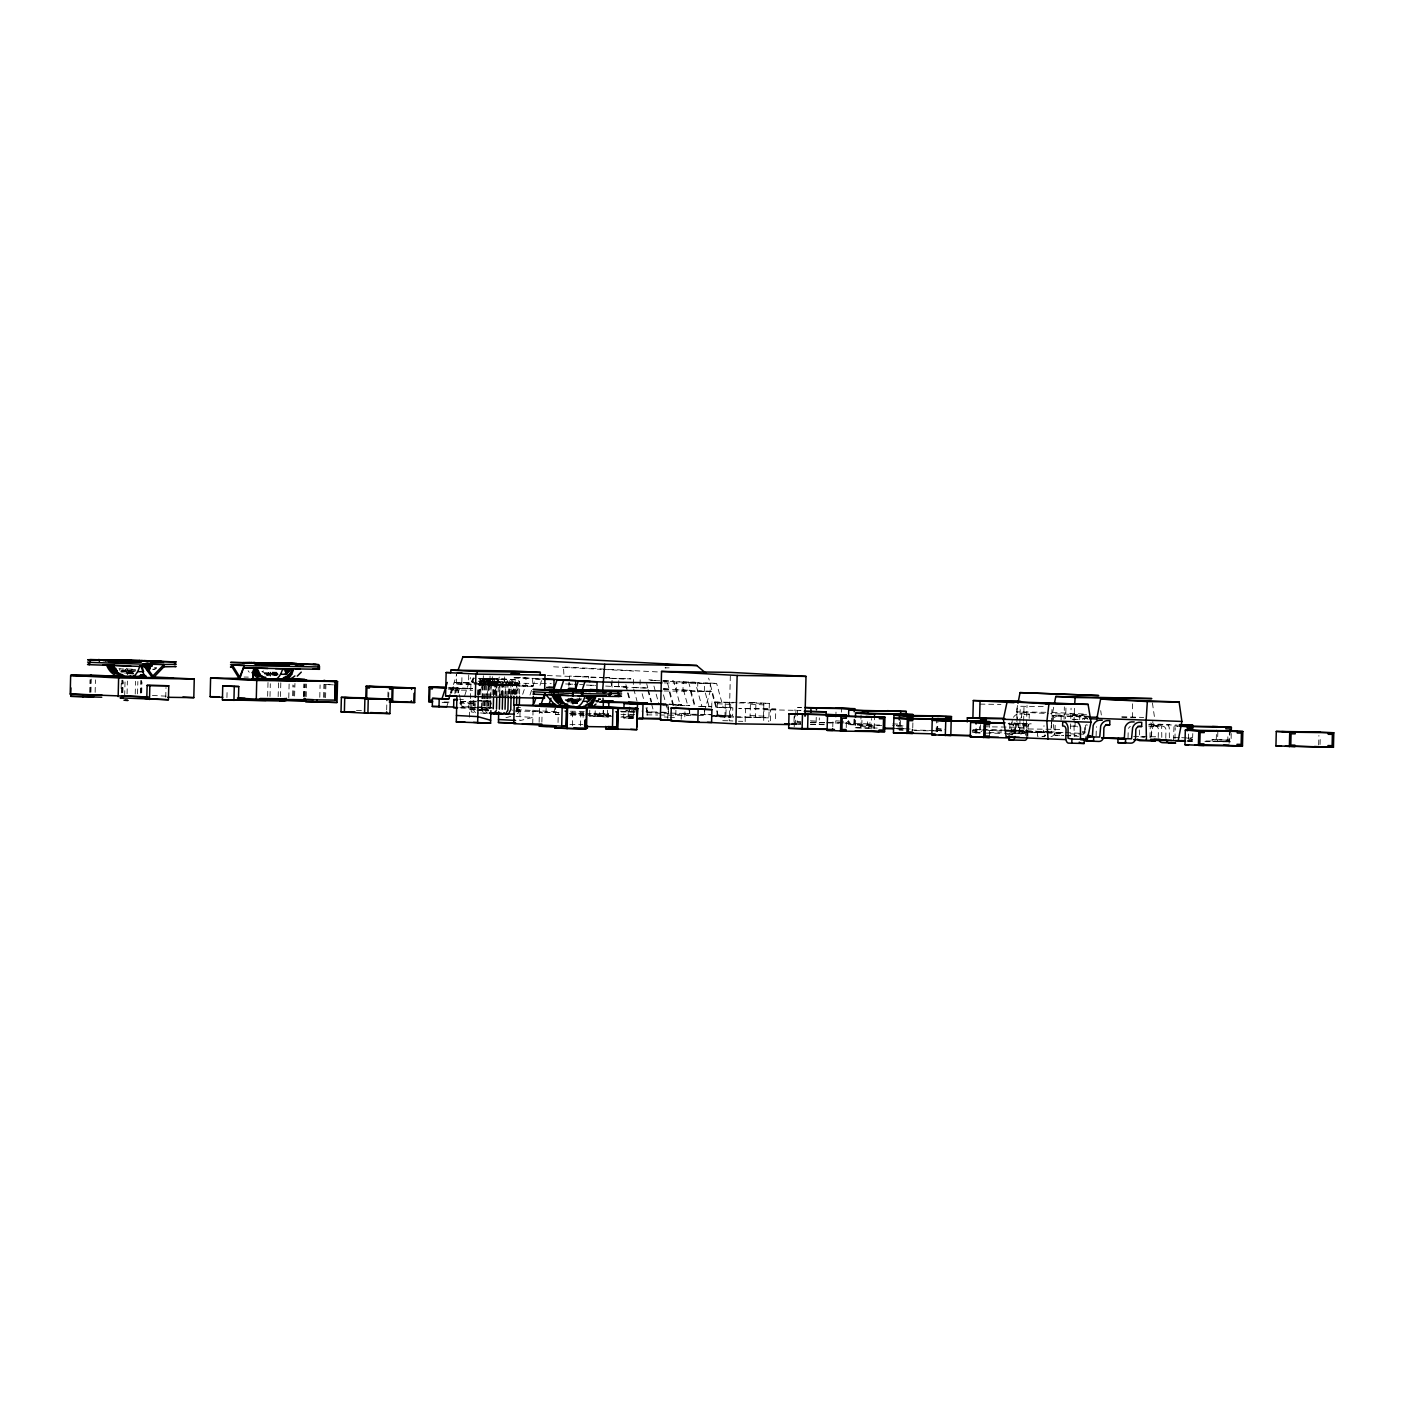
<?xml version="1.0" encoding="UTF-8"?>
<svg xmlns="http://www.w3.org/2000/svg" width="1404" height="1404" viewBox="0 0 1404 1404"><rect width="100%" height="100%" fill="white"/><g stroke="black" fill="none" stroke-linecap="round" stroke-linejoin="round"><path stroke-width="0.75" stroke-dasharray="5 3.75" d="M481.747 707.212L482.274 711.021L484.047 712.916M496.735 685.064L497.578 682.186L475.482 681.115M506.107 685.134L505.264 684.274L505.071 695.963M511.758 685.205L509.073 679.501M89.716 692.365L90.031 679.782M90.33 692.19L90.628 679.764M90.944 692.137L91.26 679.15M95.139 692.33L95.437 679.905M121.113 688.539L121.323 680.256M121.569 692.804L121.885 680.22M122.183 692.646L122.481 680.203M122.604 692.681L122.92 680.238M122.797 692.576L123.061 681.747M124.675 695.664L125.044 681.151M127.062 693.804L127.378 681.08M127.536 674.727L127.659 669.48L135.539 669.655M135.223 693.997L135.539 681.291M137.557 693.892L137.855 681.466M140.488 693.067L140.786 680.484M141.102 692.892L141.4 680.466M141.699 692.839L141.962 682.011M165.742 697.279L165.988 687.556M226.939 697.577L227.132 689.803M267.655 696.226L268.024 681.712M269.989 696.454L270.305 683.73M270.498 675.622L270.586 672.13M278.15 696.647L278.518 681.8M280.484 696.542L280.835 682.028M288.785 697.753L289.136 683.239M292.646 695.717L292.909 684.889M293.647 695.822L293.892 685.45M294.629 696.033L294.945 683.45M303.58 696.437L303.878 684.011M304.001 696.489L304.317 684.046M304.177 696.314L304.44 685.503M305.177 696.419L305.475 683.994M306.16 696.647L306.476 684.064M319.796 697.314L320.094 684.889M323.604 697.349L323.92 684.362L333.538 684.871L323.85 684.432M324.605 697.455L324.903 685.029M325.588 697.683L325.903 685.082M386.662 709.915L386.855 702.386M387.873 696.946L388.03 690.733M388.697 697.648L388.838 691.996M450.947 693.664L451.105 687.451L472.604 688.592L452.579 688.399L452.544 689.996L455.072 690.136L454.966 693.909M451.807 692.874L451.912 689.101L454.422 689.241L454.457 687.627L448.455 687.539M455.844 692.716L455.949 688.574L448.56 688.171M458.739 692.523L456.353 682.362L456.546 674.306M457.02 692.347L457.213 683.923L472.06 684.134M460.547 699.876L460.354 707.932L474.815 708.142L475.535 709.968M461.811 682.66L461.951 676.605M468.725 674.938L468.532 683.011L454.58 682.555L451.316 692.593M469.357 717.198L469.55 709.511L488.311 709.757M470.428 700.684L471.305 711.933L478.957 713.092M470.48 698.56L470.972 682.133L473.376 678.185L498.209 679.501L499.894 683.467L499.684 695.998M472.042 700.701L471.884 707.037A4.774 2.492 -89.2 0 0 471.919 708.125L472.657 709.915M473.306 700.719L473.341 709.652L475.429 712.793M473.639 700.719C474.412 709.827 470.41 707.441 479.133 707.423M460.284 701.403L474.306 701.596L474.271 703.211L460.161 702.456M474.921 700.736L474.763 707.072A4.774 2.492 -89.2 0 0 474.798 708.178L457.757 707.634M474.956 708.722L475.166 700.649M477.834 695.103L477.992 688.873M477.992 694.436L478.202 685.994M478.29 695.577L478.501 687.17M479.133 694.436L479.606 681.765L481.923 678.29L484.836 683.994L487.644 678.378L515.286 679.729L516.97 683.695L516.812 694.05M479.606 694.489C480.396 682.835 478.185 685.415 481.923 678.29C478.044 680.045 482.906 687.627 483.292 681.151M480.747 694.489L481.01 683.923A4.774 2.492 -89.2 0 1 481.098 682.835L481.905 681.115M477.079 700.684L491.453 701.14L481.87 701L481.677 709.073L487.872 709.16M481.958 698.718L483.029 680.098L485.222 678.43L487.627 684.029L489.522 679.22M482.204 700.842L482.116 708.072L481.274 707.195M482.256 698.736L482.73 683.099L481.835 683.959M483.345 675.728L483.151 683.783L475.903 683.678M483.52 700.859L483.362 707.195A4.774 2.492 -89.2 0 0 483.397 708.283L484.029 710.055L488.399 710.301M483.573 698.753L483.941 683.959A4.774 2.492 -89.2 0 1 484.029 682.87L484.836 681.168L511.811 682.379L512.548 684.169A4.774 2.492 -89.2 0 1 512.583 685.257L512.372 693.945M484.696 700.877L484.749 709.81L486.837 712.951M484.749 698.753C483.538 697.051 484.555 666.742 490.47 684.064L517.321 685.275L516.549 684.625L516.374 693.962M485.135 700.877L484.836 707.581M485.187 698.771L485.661 683.134L484.836 683.994M486.31 700.894L486.153 707.23A4.774 2.492 -89.2 0 0 486.188 708.336L486.925 710.126M486.363 698.788L486.732 683.994A4.774 2.492 -89.2 0 1 486.819 682.906L487.627 681.203M487.557 700.912L487.908 711.108M487.609 698.806L488.662 680.168L490.856 678.518L492.277 683.274L493.875 684.134L496.419 678.623L497.472 681.344L496.437 684.064L495.068 683.309L493.681 678.553L491.33 680.624L490.417 698.841M487.925 700.912C489.838 708.23 484.292 708.599 491.295 707.511M487.978 698.806L488.206 683.713M489.154 700.929L489.013 707.283A4.774 2.492 -89.2 0 0 489.048 708.371L489.136 709.02M489.206 698.823L489.575 684.029A4.774 2.492 -89.2 0 1 489.663 682.958L490.487 681.238M490.066 676.079L489.856 684.134L482.625 684.046L479.378 694.085M490.365 700.965L490.277 708.915M490.768 700.947L490.68 708.178L490.189 707.423M490.821 698.859L491.049 683.766M492.137 694.647L492.4 684.081A4.774 2.492 -89.2 0 1 492.488 682.993L493.313 681.273L517.427 682.449L518.164 684.239A4.774 2.492 -89.2 0 1 518.199 685.327L517.988 694.032M493.313 694.629L493.787 681.958L496.454 678.588M493.594 695.805C495.594 678.29 495.331 686.205 480.115 684.204M493.752 694.682C494.226 682.73 492.4 685.854 496.103 678.483M494.928 694.682L495.173 684.117A4.774 2.492 -89.2 0 1 495.279 683.028L496.086 681.326M495.191 695.893L495.472 685.029A4.774 2.492 -89.2 0 0 495.419 683.923C492.839 677.904 499.578 677.377 498.297 683.976A4.774 2.492 -89.2 0 1 498.35 685.064L498.069 695.928M496.472 695.857L496.893 683.292L496.068 684.152M496.805 695.963L496.963 682.923L494.787 679.308M499.385 695.893L499.578 684.187L500.421 685.064M501 695.963L501.263 685.099A4.774 2.492 -89.2 0 0 501.228 684.011L500.491 682.221M502.141 695.928L502.334 684.239L503.176 685.099M502.614 696.051L502.755 682.993L500.596 679.378M503.755 695.998L504.018 685.134A4.774 2.492 -89.2 0 0 503.983 684.046L503.352 682.291L479.15 681.08M504.668 676.851L504.475 684.924L497.244 684.819L493.98 694.857M505.422 693.892L505.51 683.046L503.334 679.431M506.686 696.051L506.949 685.187A4.774 2.492 -89.2 0 0 506.914 684.081L506.177 682.291M507.862 696.015L508.055 684.31L508.897 685.17M508.353 693.927L508.511 683.59L506.826 679.624L479.22 678.255M509.529 693.909L509.74 685.222A4.774 2.492 -89.2 0 0 509.705 684.134L508.968 682.326M510.705 696.051L510.916 684.345L511.407 685.117M511.144 693.98L511.389 677.202M512.056 695.208L512.32 684.696L474.166 684.169M513.583 693.927L513.741 684.52L514.566 685.257M513.987 694.015L514.092 683.151L512.109 679.589M514.759 694.629L515.163 677.711M515.198 693.997L515.408 685.292A4.774 2.492 -89.2 0 0 515.373 684.204L514.759 682.449M517.637 710.986L517.725 706.949M519.603 694.085L519.761 683.73L518.269 679.922L496.156 678.501M520.077 711.038L519.849 720.673L532.888 717.374L515.812 716.461M515.97 693.98L518.585 685.942L532.537 686.398L532.73 678.343L513.899 677.816L508.02 695.893M532.73 723.815L533.081 708.967M539.136 722.218L539.505 704.071M541.874 722.095L542.102 712.372L539.364 712.232L560.477 712.688L539.294 712.126L546.016 712.477L546.121 708.458M559.266 714.513L555.422 714.32L555.58 708.09M558.037 722.481L558.283 712.495M568.866 686.31L568.971 682.291M572.376 725.622L572.744 710.775M572.902 704.422L573.078 697.419M580.536 725.815L580.905 710.968M583.081 717.356L583.239 711.144M589.662 714.338L589.768 710.196M595.208 710.828L595.068 716.198L608.511 716.917L608.634 711.547M611.021 715.531L599.508 714.917L599.596 710.775M608.511 716.917L603 716.847L603.158 710.617M607.563 710.178L607.423 715.566L593.997 714.847L594.032 713.232L607.476 713.952M612.056 680.343L611.916 686.398L625.868 686.854L629.747 701.035M618.778 680.712L618.637 686.749L625.868 686.854M633.292 718.444L623.692 717.935L623.85 711.723M628.255 711.284L628.132 716.654L633.888 716.97M629.466 706.984L629.203 718.006L633.046 718.216M633.45 679.466L633.257 687.539L647.209 687.995M633.783 710.512L633.643 716.742L621.937 716.567M645.401 687.96L639.961 687.89L640.171 679.817M647.068 707.318L646.963 711.354L641.926 711.073M647.121 715.373L647.332 707.072M667.777 718.55L668.128 704.036L662.618 703.948L676.061 704.668L676.008 706.282M660.038 712.372L668.304 712.477L668.497 704.422M675.921 710.038L675.745 717.567L669.989 717.268M681.203 719.252L681.414 710.968M684.819 716.812L684.976 710.354M670.515 713.092L689.645 713.618L689.785 707.563M704.317 691.294L704.51 683.239L716.619 683.397L723.271 707.704L732.835 707.827L732.642 715.9L711.459 715.338M700.982 714.618L711.302 714.759L704.597 714.408L704.738 708.353M711.705 708.248L711.846 702.035L755.931 702.632L755.563 717.163L769.006 717.865L711.495 716.549L733.537 716.847M717.356 702.105L717.005 716.619L730.449 717.339L730.8 702.825L711.846 702.035M724.938 717.268L725.289 702.737L736.995 702.913M718.181 715.689L711.547 691.4L697.595 690.943L697.788 682.888L709.897 683.046L716.549 707.335L726.114 707.476L725.921 715.531L713.53 715.373M732.923 720.972L729.22 720.761L730.413 672.376M745.173 721.621L745.489 708.704L738.785 708.353L775.798 709.125L775.482 722.042M763.864 703.281L763.495 717.795L750.069 717.075L750.42 702.562L769.357 703.351L768.76 721.674M763.706 720.445L763.969 709.687L801 710.459L794.278 710.108M770.427 720.796L770.691 710.055L763.969 709.687M794.12 716.567L793.962 723.007L800.684 723.376L792.031 723.253M794.208 726.798L794.488 715.513M795.892 711.389L795.577 724.288L799.911 724.359M801.017 722.13L797.174 721.919L797.279 717.777M797.332 715.707L797.525 707.405L801.21 707.458M816.25 717.339L816.128 722.709L810.371 722.411M810.722 724.499L825.885 724.71L819.164 724.359L819.322 717.9M832.783 726.868L832.993 718.585M835.871 717.075L836.012 711.424M841.505 712.161L841.61 708.02M846.226 727.588L846.384 721.375M881.8 725.622L848.385 724.639L848.49 720.498M854.018 719.339L853.895 724.71L867.339 725.429L867.461 720.059M854.79 719.094L854.685 723.236L840.926 723.06M870.322 728.343L855.212 727.746L855.422 719.462M860.722 727.834L861.038 714.917M861.828 725.359L861.968 719.129M868.655 728.465L868.865 720.164M869.848 727.465L870.024 719.954M871.2 728.922L871.445 718.55M874.165 728.536L874.481 715.636M902.965 730.062L899.122 729.869L899.438 722.13M900.526 720.515L900.385 725.886L896.542 725.675M912.565 730.571L912.6 728.957M912.881 722.849L912.723 729.062L907.23 728.992M936.187 731.782L936.591 719.357M937.451 731.414L937.644 723.902M937.591 731.344L937.995 717.953M980.203 732.8L972.516 732.379L972.551 730.764L980.238 731.186M975.991 733.379L976.131 727.149M979.325 729.94L979.413 726.71M980.641 724.727L980.448 733.028L972.761 732.607M989.381 736.17L989.627 725.798M1026.447 736.573L1026.71 725.271L1009.143 724.499L1009.178 722.884M1009.932 723.762L1009.739 731.291L1023.183 731.993L1023.411 722.586M1011.091 732.923L1011.336 722.551M1012.196 720.357L1011.968 729.308L1010.933 730.378M1013.039 733.976L1013.267 724.569L1009.143 724.499M1014.443 733.344L1014.688 722.972M1015.267 733.081L1015.425 726.728A4.387 2.281 -89.2 0 1 1017.689 723.622L1019.006 723.692M1015.706 723.218L1015.548 729.571A5.247 4.475 -87 0 1 1013.653 733.572M1048.876 731.905L1016.689 730.185L1016.847 723.973M1016.9 721.902L1017.303 705.299M1019.006 733.555L1019.058 731.94L1044.839 732.432M1019.655 732.081L1020.287 706.265L1045.471 706.616M1021.603 717.953L1021.708 713.758L1018.76 713.758A8.6 7.336 -87 0 0 1013.372 717.409M1023.586 723.218L1023.411 730.554L983.537 729.992M1023.639 721.165L1024.043 704.738M1004.544 733.362L1024.516 733.625L1024.78 723.253M1045.26 732.695L1026.377 732.432L1027.026 705.475M1027.623 735.38L1027.816 726.903A4.387 2.281 -89.2 0 1 1030.097 723.797L1031.414 723.867L1008.16 723.411M1027.781 738.206L1028.132 723.674L1016.619 723.078M1029.167 718.357L1029.272 714.162L1021.708 713.758M1037.451 732.01L1037.363 736.205L1044.909 736.609L1045.015 732.414L1037.451 732.01L1043.593 731.782L1044.014 725.64M1051.666 722.463L1051.298 731.975M1053.526 719.638L1053.632 715.443L1051.368 715.408M1055.176 725.306L1055.018 731.659A5.247 4.475 -87 0 1 1050.999 736.644M1061.091 720.041L1061.178 715.847L1053.632 715.443M1064.056 719.199L1064.355 706.879M1070.55 728.887L1070.743 720.603M1070.796 718.532L1071.059 708.16M1078.096 719.497L1072.165 719.269L1072.27 715.075L1082.782 715.566A8.6 7.336 -87 0 1 1087.96 719.374M1076.341 726.254L1075.025 726.184L1075.131 721.989M1079.711 719.673L1079.816 715.478L1072.27 715.075M1084.66 732.572L1084.818 726.219A4.387 2.281 -89.2 0 0 1084.537 724.92M1085.362 725.096L1085.204 731.449A5.247 4.475 -87 0 0 1085.538 733.414M1096.12 736.047L1096.313 727.57A4.387 3.756 -87 0 1 1096.647 726.693M1128.026 737.732L1128.237 729.255M1139.276 729.957L1139.592 736.433L1155.404 736.802L1151.596 736.082L1151.561 725.219A8.6 4.475 -89.2 0 0 1150.876 722.797M1149.981 737.591L1150.245 726.307L1154.386 726.359L1154.421 724.745L1148.665 724.446M1165.776 737.925L1165.987 729.448A4.387 3.756 -87 0 0 1162.442 726.184L1152.719 725.745L1152.824 721.551M1158.212 737.521L1158.423 729.045A4.387 3.756 -87 0 0 1154.878 725.78L1152.719 725.745M1161.792 737.363L1161.67 727.096A8.6 7.336 -87 0 0 1158.739 722.867M1169.356 737.767L1169.234 727.5A8.6 7.336 -87 0 0 1166.303 723.271M1173.516 740.522L1174.042 724.499M1174.937 738.925L1175.218 727.641M1188.521 733.994L1188.381 739.645L1192.628 739.803L1188.679 739.487M1187.17 738.118L1191.294 738.171L1191.382 734.397M1186.959 741.224L1192.47 741.312L1192.786 733.572M1212.126 739.434L1212.091 741.049L1225.534 741.768L1225.569 740.154L1212.126 739.434L1229.693 740.206L1229.886 732.677M1216.268 739.487L1216.496 730.08M1231.238 733.537L1231.045 741.838L1217.601 741.119L1217.9 728.676M1227.745 741.786L1227.938 734.257M1229.097 743.225L1229.342 732.87M1318.672 744.927L1318.9 735.52M1320.058 744.489L1320.251 736.187M1017.549 705.457L1016.303 711.881L1019.093 731.326L1050.859 731.765L1051.28 725.289M1051.42 723.148L1052.052 708.072M1065.952 708.02L1065.601 718.778M1074.429 708.3L1073.99 723.358M492.944 684.011C492.277 668.357 492.4 692.558 489.487 679.834C487.785 675.57 481.993 692.786 484.854 678.343M1025.429 735.257L1025.92 724.797A8.6 4.475 -89.2 0 1 1026.412 723.183M517.585 708.897L516.216 708.88M516.444 709.371L515.935 712.109M517.62 709.231L516.918 711.372M519.217 709.424L518.427 712.846L516.619 714.197M483.467 681.151C487.188 671.393 487.17 693.488 490.821 678.536M483.924 681.168C481.87 688.627 481.818 677.676 479.15 678.658M484.099 681.186L485.187 678.465M1019.532 729.711L1018.497 730.782L1005.545 730.308M472.534 682.713L473.359 681.01M1053.702 707.195L1052.035 715.759L1054.825 735.205L1063.442 735.661M1150.841 737.293L1153.755 722.305M1013.249 725.938L1013.512 724.639A8.6 4.475 -89.2 0 1 1014.004 723.007M490.505 678.413C488.171 696.244 494.963 667.567 496.296 684.081M119.551 670.287L120.007 668.848L134.591 669.217M450.737 692.856L456.616 674.78M446.753 706.651L448.051 702.632M458.037 692.944L461.302 682.906M464.706 695.629L470.568 677.553M468.094 707.774L470.691 699.754M486.697 694.752L492.558 676.693M493.418 695.12L499.28 677.044M491.382 702.895L489.417 708.915L477.027 708.739M500.702 695.208L503.966 685.17L511.196 685.275M515.391 694.243L520.621 678.167M518.778 706.387L517.479 710.406L512.442 710.143M522.692 694.331L525.307 686.31M530.01 695.015L535.222 678.957L541.295 679.027M539.996 685.327L541.944 679.308L535.222 678.957M553.773 712.337L555.071 708.318M571.059 703.316L572.358 699.297M578.43 701.667L579.747 697.648M569.427 713.653L581.818 713.811L583.116 709.81M262.653 672.2L263.303 670.831M479.027 683.555C482.063 681.309 483.064 674.727 485.047 683.923M483.696 682.59L482.836 683.888M480.712 683.134L479.712 683.941M486.398 683.204L485.398 684.029M492.032 683.292L491.049 684.099M497.648 683.362L495.665 684.046L494.752 682.028M489.487 679.834C491.26 675.64 492.927 682.133 493.506 684.046M600.772 699.052L598.56 700.14M488.241 683.678L486.293 681.923L487.697 678.378M596.928 702.246L598.315 701.298L596.981 701.368M516.058 709.002L517.585 708.967M473.376 678.185C468.708 690.048 475.008 669.252 472.762 682.432M505.966 717.655L511.547 716.233M1058.932 715.812L1058.23 715.847A8.6 7.336 -87 0 0 1052.86 719.515M156.072 668.128L154.738 668.164M600.403 699.104L598.244 699.139M154.528 669.427L152.86 669.445M598.122 700.315L596.261 700.315M120.955 670.972L131.397 671.112M566.321 700.649L576.781 700.807M126.378 668.251L127.676 669.497M547.297 675.552L603.562 677.641M576.166 676.43L588.276 676.588L589.943 682.66M126.957 669.497L127.588 670.621L133.959 670.743M590.786 677.202L600.877 677.342M269.884 672.13L270.516 673.271L276.886 673.376M605.58 677.676L609.617 677.728L612.372 687.855M127.588 670.621L133.977 671.744M612.109 678.325L630.958 678.852L618.831 678.694M128.273 671.638L131.923 672.551M270.516 673.271L276.904 674.376M513.899 677.816L526.009 677.992L525.816 686.047L518.585 685.942M128.992 672.516L131.537 673.271M271.2 674.271L274.851 675.201M654.79 680.589L673.622 681.115L680.256 705.422L689.838 705.545L673.534 705.054L666.9 680.764M663.513 680.975L673.622 681.115M133.503 673.885L129.765 673.253M700.965 706.282L711.512 706.703L701.93 706.563L695.296 682.274L676.447 681.747L676.254 689.82L690.206 690.277L694.629 706.458M695.296 682.274L683.169 682.098L682.976 690.171L690.206 690.277M244.015 677.044L248.315 677.114M664.25 682.906L710.301 683.537L710.108 691.61L703.193 715.619L696.7 715.531M454.58 682.555L477.922 682.66M480.063 682.695L551.228 683.678M572.867 684.187L569.252 684.134L569.445 676.061L588.276 676.588M579.589 684.538L583.204 684.59M590.575 685.275L594.19 685.31M478.553 685.064L533.643 685.819L512.32 684.696M663.109 689.048L668.532 689.118L674.06 709.371M664.057 690.979L710.108 691.61L661.302 689.013M455.949 688.574L471.972 688.785M448.42 689.153L454.422 689.241M452.544 689.996L472.586 690.277M979.957 704.124L1000.947 704.422M571.761 697.946L572.323 699.174L580.905 699.35M565.426 699.929L579.887 700.122M572.323 699.174L572.955 700.315L579.343 700.438M569.217 700.508L578.852 700.649M739.066 702.93L769.357 703.351M459.564 699.596L463.408 699.648M572.955 700.315L579.343 701.421M573.639 701.316L577.29 702.246M574.376 702.193L576.904 702.965M460.793 701.509L474.833 701.702M662.758 704.334L681.572 704.738L668.128 704.036M575.149 702.93L577.535 703.562M444.085 702L450.105 702.088M459.599 703.141L475.623 703.369M1045.857 712.284L1016.303 711.881L1048.402 713.583M745.489 708.704L775.798 709.125M1029.272 714.162L1026.306 714.162A8.6 7.336 -87 0 0 1020.936 717.813M1086.591 714.776L1050.543 713.688M459.213 694.559L462.074 706.738L475.061 706.914M477.237 706.949L492.383 707.16M516.198 707.493L520.533 707.546M1079.816 715.478L1082.08 715.513M1089.118 716.268L1052.035 715.759L1089.153 717.128M1121.849 716.707L1143.663 717.444M636.117 710.933L625.78 710.793L632.502 711.144M1121.866 717.567L1137.135 717.777M646.015 707.879L647.121 711.933L657.458 712.074M570.48 711.214L585.187 711.407M621.252 711.916L635.959 712.109M647.121 711.933L657.967 712.337M1087.679 718.708L1081.466 718.62L1083.274 718.76A8.6 4.475 -89.2 0 1 1084.66 719.585M515.917 710.986L538.82 711.53L532.098 711.179M688.469 708.142L690.119 714.215L698.385 714.32M700.456 714.355L704.597 714.408M1072.165 719.269L1074.323 719.304A4.387 3.756 -87 0 1 1075.517 719.55M570.972 713.407L581.818 713.811M356.44 710.582L362.46 710.67M586.188 713.32L610.108 714.338M620.937 714.496L636.082 714.706M646.911 714.847L657.739 715.005M659.898 715.022L694.541 715.496M555.422 714.32L559.09 714.373M571.27 714.531L583.66 714.706M585.731 714.724L599.508 714.917M735.591 716.882L755.563 717.163M570.691 715.057L611.109 715.619M611.6 716.426L589.557 716.128L603 716.847M1149.244 724.148L1169.901 724.446M620.901 717.093L633.309 717.251M1148.911 724.675L1177.149 725.061M623.692 717.935L633.344 718.076M1179.378 726.079L1173.884 726.008L1177.833 726.307M722.762 720.673L729.22 720.761M738.469 721.252L742.786 721.323M797.174 721.919L800.859 721.972M810.95 722.112L867.374 723.815M1026.71 725.271L1022.586 725.219L1022.621 723.604L1013.021 723.095M1070.901 726.131L1075.025 726.184M810.617 722.639L824.394 722.832M826.465 722.849L838.855 723.025M791.031 723.973L799.683 724.078M810.512 724.236L819.164 724.359M848.385 724.639L880.747 725.078M896.261 725.833L904.053 725.938L892.453 725.254M983.607 726.763L1023.481 727.325M791.909 724.604L800.508 724.727M1019.725 728.851L1061.705 729.431M855.212 727.746L877.254 728.062M981.01 729.694L972.621 729.589L985.696 730.273M983.116 729.729L1002 729.992M1004.088 730.01L1016.689 730.185M569.954 724.429L582.923 724.604M896.893 728.851L903.088 728.939M1085.819 732.046L1082.221 731.993L1085.994 732.204M899.122 729.869L903.263 729.922M911.529 730.027L941.54 730.606M914.636 730.606L941.487 730.975M1046.928 732.449L1063.723 732.677L1050.859 731.765M1047.366 732.73L1064.144 732.958M972.516 732.379L980.782 732.502M989.048 732.607L1001.438 732.783M1070.076 733.871L1088.925 734.292M985.959 733.099L1002.491 733.327M1054.825 735.205L1063.583 735.327M1065.776 735.363L1076.728 735.503M1177.851 737.451L1173.726 737.398L1179.483 737.697M1065.583 735.766L1078.57 736.293M1225.569 740.154L1229.693 740.206M1187.293 740.715L1195.559 740.821M1205.896 740.961L1217.601 741.119M1204.86 741.487L1231.045 741.838M135.767 670.428L119.796 669.989M278.045 674.131L263.671 673.727M277.36 675.061L274.745 675.008M124.412 672.99L133.696 673.218M581.747 698.929L565.479 698.508M581.151 700.105L565.163 699.666M669.129 667.848L665.022 667.848L668.006 668.006M272.288 672.165L276.886 672.27M277.027 673.042L262.723 672.621M133.555 671.463L120.744 671.094M131.818 672.376L132.976 672.393M131.748 673.85L124.64 673.657M132.169 673.867L133.398 673.885M578.922 701.14L567.076 700.824M577.746 702.877L570.673 702.702M577.114 703.544L570.656 703.369M132.941 672.586L124.623 672.183M577.184 702.07L567.163 701.754L574.692 702.193L574.727 700.578L565.128 700.069M278.08 674.253L262.881 673.744L277.501 673.832M135.153 671.621L121.235 671.182M276.921 675.236L266.497 674.798M577.36 701.245L566.619 700.877M269.164 675.693L266.532 675.587M123.57 672.147L120.849 672.025M261.846 671.41L263.022 671.463M118.919 668.76L120.095 668.813M657.335 671.919L563.478 666.935L563.987 675.78M553.597 666.812L601.193 669.339M603.351 669.445L633.643 671.059M606.247 677.553L609.617 677.728M648.929 679.817L652.281 679.992M709.897 683.046L716.619 683.397M601.667 677.781L627.184 679.132M650.614 680.378L658.143 680.782M661.495 680.958L710.301 683.537L708.634 678.167M515.566 677.43L543.173 678.887M663.495 688.855L668.532 689.118M711.547 691.4L704.826 691.049L709.248 707.247M565.601 683.941L575.973 684.485M586.398 685.047L595.612 685.538M605.65 686.065L639.961 687.89M1052.122 712.372L1086.363 714.18M456.353 682.362L476.886 683.45M478.975 683.555L532.537 686.398M478.869 684.029L503.966 685.17M457.213 683.923L472.148 684.713M1086.556 717.865L1084.748 717.813A8.6 4.475 -89.2 0 0 1082.484 719.392M152.878 669.164L154.282 669.252M750.385 704.176L763.811 704.896M1154.878 725.78L1162.442 726.184M797.525 707.405L801.368 707.616M1148.63 726.061L1154.386 726.359M717.321 703.72L730.764 704.439M598.262 698.859L600.245 698.981M594.348 700.333L598.192 700.526M726.114 707.476L732.835 707.827M673.534 705.054L680.256 705.422M698.578 706.387L701.93 706.563M716.549 707.335L723.271 707.704M595.419 701.684L599.262 701.895M662.583 705.563L670.252 705.966M1181.694 737.662L1191.294 738.171M478.518 700.824L481.87 701M750.105 715.461L763.548 716.18M1065.724 732.555L1084.853 733.572M1133.642 736.38L1144.4 736.942M474.306 701.596L476.833 701.737M839.627 721.042L835.784 720.831L835.749 722.446L849.192 723.165L849.227 721.551L841.54 721.147M892.751 723.867L900.42 724.271M1140.662 736.942L1144.506 737.153M661.582 712.126L668.304 712.477M682.923 713.25L689.645 713.618M717.04 715.005L732.642 715.9M1019.093 731.326L1044.594 732.677M1046.717 732.783L1063.723 733.695M690.119 714.215L696.84 714.566M810.406 720.796L816.163 721.094M987.819 730.396L1026.377 732.432M1188.626 741.101L1192.47 741.312M620.445 711.231L635.696 712.039M646.577 712.618L661.828 713.425M664.004 713.548L672.709 714.004M674.885 714.127L698.841 715.391M442.155 702.369L450.21 702.807M936.363 728.764L942.119 729.062M897.665 726.868L903.421 727.184M936.064 728.904L945.664 729.413M972.27 730.922L981.87 731.431M1009.406 733.046L1024.516 733.625M860.757 726.219L874.201 726.921M899.174 728.255L903.141 728.553M893.786 728.29L908.476 728.904M936.029 730.519L941.786 730.835M1007.335 734.608L1013.004 734.906M480.677 707.283L491.962 707.774M628.167 715.04L635.854 715.461M664.215 716.953L668.058 717.163M479.887 707.353L494.805 708.142M788.855 723.938L801.122 724.587M462.074 706.738L475.149 707.441M477.325 707.546L490.382 708.248M516.514 709.634L560.056 711.933M570.954 712.512L584.011 713.214M570.568 713.285L574.411 713.495L574.376 715.11L570.533 714.899M595.103 714.583L608.546 715.303M629.238 716.409L633.081 716.602M515.812 710.81L524.359 711.337M469.55 709.511L488.75 710.529M476.921 710.143L487.592 710.722M152.387 695.454L167.655 696.261M488.311 713.144L480.923 712.828M480.484 712.951L491.751 713.776M154.282 667.9L156.3 668.041M596.56 701.158L598.174 701.28M1074.516 715.11L1075.218 715.162A8.6 7.336 -87 0 1 1080.799 719.778M496.788 678.518L497.946 679.957M493.997 678.483L495.156 679.922M491.172 678.448L492.33 679.887M488.329 678.413L489.294 679.255M485.538 678.378L486.697 679.799M482.607 678.325L483.766 679.764M479.168 678.255L481.905 683.959M479.852 678.29L481.01 679.729M248.087 670.743L249.228 672.253M688.574 681.923L695.208 706.212M683.485 689.908L687.907 706.107M663.478 694.84L668.462 713.057M653.948 686.065L655.598 692.137M656.159 694.155L658.932 704.281M646.665 683.678L647.77 687.732M648.332 689.75L651.649 701.895M647.753 690.013L651.07 702.158M651.631 704.176L653.843 712.284M642.137 693.699L643.804 699.771M633.713 688.978L637.03 701.122M625.886 684.573L630.308 700.771M1086.819 724.324L1087.012 725.657M1152.421 702.895L1154.597 718.023M1100.718 710.652L1101.333 714.987M603.457 710.231L603.615 714.25M1132.431 703.808L1132.677 718.848M1074.025 725.499L1074.2 736.222M1128.553 728.378A4.387 3.756 -87 0 1 1130.343 726.465M1045.576 735.275A5.247 4.475 -87 0 1 1042.856 736.275M1023.112 729.975A5.247 4.475 -87 0 1 1018.514 734.976M1012.635 734.222A5.247 4.475 -87 0 1 1010.95 734.573M127.553 673.569A19.849 10.337 -89.2 0 1 124.851 668.199M156.3 667.655A19.849 16.936 -87 0 1 155.388 669.234M270.481 676.202A19.849 10.337 -89.2 0 1 268.357 672.358M572.937 703.246A19.849 10.337 -89.2 0 1 570.235 697.893M1077.061 726.517A4.387 2.281 -89.2 0 1 1077.5 726.939"/><path stroke-width="1.5" d="M148.42 697.033L70.2 694.067L70.656 675.412L172.955 678.167L167.006 677.676M101.755 697.209L70.709 696.314L70.902 687.907M82.836 696.946L82.906 694.629L71.973 694.05M174.394 663.987L176.184 664.232L163.97 664.496L163.899 666.812L152.79 678.29L144.331 666.549L89.329 664.689L89.382 662.355L87.592 662.109M118.164 696.612L118.62 677.957L70.656 675.412M122.183 662.442L122.253 660.108L124.394 661.863L131.748 661.986M121.586 698.016L121.639 695.682L146.823 697.016L147.122 685.363L168.761 685.766L168.41 699.754L120.024 697.858L123.025 697.806M106.599 665.022A19.849 16.936 -87 0 0 121.744 676.886L122.745 676.903L122.797 674.569M145.77 675.482A19.849 10.337 -89.2 0 1 140.979 677.448L140.786 675.078M89.382 662.355L144.384 664.215L152.86 675.956L152.79 678.29L144.91 677.869L144.963 675.535M149.508 699.49L149.842 685.503L147.122 685.363M152.053 666.356L152.106 664.022L153.545 664.057M167.866 697.297L193.805 697.648L194.261 679.009L152.123 676.886M222.727 697.332L210.144 696.665L210.6 678.009L238.996 678.413M281.607 700.824L284.977 701.07L222.411 699.841L222.745 685.854L238.768 686.538L238.469 698.192L244.998 698.279M267.901 668.462L253.931 667.988L252.58 679.501L239.645 679.325L232.257 667.321L232.309 664.987L230.519 664.741M233.942 700.456L234.275 686.468L222.745 685.854M239.698 676.991L239.645 679.325L244.243 665.619L232.309 664.987L239.698 676.991L244.243 665.619L318.497 666.953M252.58 679.501L253.773 667.567M335.451 684.976L335.082 700.122L256.283 699.122L256.739 680.466L210.6 678.009M265.11 665.075L265.18 662.758L267.006 662.811M252 672.481A19.849 16.936 -87 0 0 264.672 679.536L265.672 679.554L265.725 677.219M279.729 701.087L279.782 698.753L285.1 698.718L284.152 698.63M293.594 668.936A19.849 10.337 -89.2 0 1 283.906 680.08L283.713 677.728M280.589 700.034L306.054 700.842L286.153 700.578L286.205 698.244M335.556 680.887L322.025 680.835L337.539 681.502L337.013 702.491L305.581 701.596L305.633 699.262L313.32 699.683M317.111 702.211L317.164 699.876M253.931 667.988L244.191 667.953L318.445 669.287L318.55 664.636L273.815 662.688M318.445 669.287L319.428 669.304L319.498 666.391L318.55 664.636L230.589 662.425L296.419 663.653L291.102 663.443M336.539 681.484L336.082 700.14L334.924 700.192L335.047 681.484L336.539 681.484L256.739 680.466M341.383 697.332L368.252 698.753L367.901 713.285L341.014 711.846L341.383 697.332L390.294 699.069L389.943 713.583L364.549 713.092L364.9 698.578L386.925 698.876L386.89 700.491M344.384 712.021L344.735 697.507L366.777 697.823M365.795 698.718L366.093 686.275L415.005 688.013L414.654 702.526L389.259 702.035L392.611 702.211L392.98 687.697L366.093 686.275M366.619 699.227L366.9 687.925L369.41 688.065L369.445 686.451L391.488 686.749M386.574 713.407L386.627 711.793M411.302 702.351L411.337 700.736M411.618 689.434L411.653 687.82L389.61 687.521L389.575 689.136L392.085 689.276L391.821 700.561L389.294 700.42M413.847 700.859L414.04 693.33M446.454 687.521L432.432 687.328L432.379 688.925L429.87 688.802L429.589 700.087L432.116 700.227L432.081 701.842L428.711 701.667L429.062 687.135L445.103 687.363M453.474 707.002L432.292 706.458L432.485 698.385L448.789 698.876L450.087 694.857M439.013 706.809L439.206 698.736L432.485 698.385M544.541 694.102L544.436 698.332L445.577 695.805L446.156 672.534L450.473 672.604M450.859 672.674L450.912 670.129L514.197 670.989L540.364 672.393L540.294 674.938M456.984 707.756L453.632 707.581L453.825 699.525L457.651 699.578M490.873 710.635L490.575 723.236L456.3 721.937L456.914 696.542M475.324 697.384L475.886 674.113L545.015 675.061L544.647 689.873M450.912 670.129L477.097 671.516L477.027 674.06L446.156 672.534M477.623 723.06L478.255 697.683M493.278 708.739L493.541 697.963M496.489 709.108L496.753 698.157M515.514 723.411L498.438 722.516L498.701 711.828M499.368 709.143L499.684 695.998M502.281 709.178L502.614 696.051M505.036 709.231L505.37 696.086M508.301 696.121L507.862 710.301L505.493 714.074M510.758 709.301L511.091 696.156M513.724 704.966L513.934 696.208M514.215 705.001L513.759 723.657L566.514 726.342L566.97 707.686L514.215 705.001L566.093 705.721M516.549 705.001L516.76 696.244M519.322 705.036L519.533 696.279M533.187 704.755L533.397 696.331M546.63 687.433L553.86 687.539L554.071 679.466L543.962 679.325M585.573 720.392L585.117 726.57L617.286 727.044L617.742 708.388L565.145 707.598L566.374 707.072L586.486 707.985L585.977 728.957L554.931 728.062L554.984 725.728M567.058 728.711L567.585 707.721L566.374 707.072M618.304 691.803L618.795 696.507L572.516 695.84L572.639 691.172L621.621 691.593L576.254 689.733M573.13 695.875L572.639 691.172L533.029 689.469L598.876 690.698L595.314 690.575M568.304 688.592L575.535 688.697L575.728 680.624L556.897 680.098L553.632 690.136M581.589 691.294L581.484 695.963M583.415 691.4L583.362 693.734L581.537 693.629L611.109 694.102L611.161 691.786L609.336 691.681M584.819 726.57L584.977 720.077M586.591 726.552L587.048 707.897M661.863 690.943L602.667 690.136L604.755 664.25L696.735 665.514L705.984 673.288M603.246 706.475L603.351 702.316L599.508 702.123M615.917 708.283L637.258 708.687L636.749 729.659L605.686 728.764L605.756 726.43M607.739 702.649L607.792 701.035L603.948 700.842M608.739 707.774L608.862 702.404L601.175 701.982M609.231 696.349L609.283 694.015L611.109 694.102M609.827 696.384L609.898 693.471L618.866 693.594M612.477 726.903L612.934 708.248M617.83 729.396L618.339 708.423L617.146 707.774M623.955 707.563L624.043 703.422L662.618 703.948M624.043 703.422L637.486 704.141L637.135 718.655L661.231 718.988M594.225 706.282L637.82 708.599L636.696 727.237M641.874 704.475L641.926 702.86L628.483 702.14M672.534 720.463L660.354 719.813L661.53 671.428L730.413 672.376L806.001 676.395L805.018 716.373M671.252 708.02L670.937 720.919L697.823 722.358L711.582 722.533L711.898 709.634L671.252 708.02L711.898 709.634M697.823 722.358L698.139 709.441M789.75 724.569L735.942 723.832L737.135 675.447L661.53 671.428M794.524 713.899L807.967 714.618L807.616 729.132L788.662 728.343L789.013 713.829L846.524 715.145L789.013 713.829M802.456 714.531L802.105 729.062L834.467 729.501M810.863 712.267L810.968 708.125L855.054 708.722L805.106 707.511M816.444 709.81L816.479 708.195L804.966 707.581M826.096 716.11L826.201 711.81L804.334 711.231M832.923 715.935L846.366 716.654L846.331 718.269L842.189 718.199L841.926 729.501L846.05 729.553L846.015 731.168L827.061 730.378L827.588 714.355L841.014 715.075L840.505 731.098L884.573 731.695L884.941 717.181L827.412 715.864L884.941 717.181M832.607 728.834L832.572 730.449L827.061 730.378M848.578 716.338L848.736 710.126L906.247 711.442L906.159 715.584M849.508 710.266L849.543 708.651L836.1 707.932M854.211 711.81L854.246 710.196M855.475 717.374L855.562 713.232L899.648 713.846M867.637 712.53L867.69 710.915L848.736 710.126M874.481 715.636L874.516 714.022L861.073 713.302M935.134 733.906L893.453 732.8L893.979 715.268L938.047 715.882M899.28 719.971L899.315 718.357L912.758 719.076L912.723 720.691L908.581 720.638L908.318 731.923L912.442 731.975L912.407 733.59L898.964 732.87M899.438 716.953L899.49 715.338L912.916 716.058L912.881 717.672L908.757 717.619M900.701 712.986L900.736 711.372L887.31 710.652M906.896 733.52L907.405 715.987L893.979 715.268M907.546 716.093L907.581 714.478M971.463 735.907L931.852 734.836L932.221 720.322L989.732 721.638L932.221 720.322M932.502 717.409L932.537 715.794L951.491 716.584L951.385 720.743M945.296 735.556L945.822 719.532L932.379 718.813M945.98 716.514L945.945 718.128L950.069 718.181M967.268 721.937L967.356 717.795L1003.86 718.286M1009.862 737.96L970.269 736.872L970.62 722.358L1005.053 722.832M972.919 717.146L973.323 700.543L1020.761 701.333M976.078 724.043L976.131 722.446L989.557 723.148L989.522 724.762L985.397 724.71L985.117 735.994L989.241 736.047L989.206 737.662L975.762 736.96M979.606 718.497L980.045 700.912L1017.83 701.421M980.694 722.656L980.799 718.497L967.356 717.795M983.695 737.591L984.222 721.568L970.778 720.849M1015.074 736.521A5.247 2.72 -89.2 0 1 1012.354 740.136L1009.002 739.961L1009.107 735.766M1071.814 743.295L1071.901 739.101L1068.075 738.276L1068.058 727.535A8.6 4.475 -89.2 0 0 1064.53 721.954L1062.723 721.814L1062.617 726.008L1063.934 726.079A4.387 2.281 -89.2 0 1 1066.057 729.431L1065.847 737.89A5.247 2.72 -89.2 0 0 1068.462 743.12L1084.204 743.471L1084.309 739.276L1080.483 738.434L1080.466 727.693A8.6 4.475 -89.2 0 0 1076.921 722.13L1075.131 721.989M1087.995 736.889L1099.718 737.047L1100.718 725.921A8.6 7.336 -87 0 1 1106.879 720.638L1109.827 720.621L1109.739 724.815L1107.581 724.797A4.387 3.756 -87 0 0 1103.877 727.974L1103.667 736.451A5.247 4.475 -87 0 1 1099.069 741.452L1085.994 740.979L1086.099 736.784M1093.558 741.382L1093.663 737.188M1118.023 738.486L1131.536 738.82L1132.642 727.623A8.6 7.336 -87 0 1 1138.802 722.323L1141.75 722.323L1141.645 726.517L1139.486 726.482A4.387 3.756 -87 0 0 1135.801 729.659L1135.59 738.135A5.247 4.475 -87 0 1 1130.992 743.155L1117.917 742.681L1118.023 738.486L1124.358 737.942L1125.078 727.219A8.6 7.336 -87 0 1 1131.238 721.919L1134.186 721.919M1125.481 743.067L1125.587 738.873M1190.838 730.255L1204.263 730.975L1204.228 732.59L1200.104 732.519L1199.823 743.822L1203.948 743.874L1203.912 745.489L1184.958 744.699L1185.327 730.185L1229.395 730.782L1242.838 731.502L1242.487 746.015L1198.402 745.419L1198.753 730.887L1185.327 730.185M1187.222 730.87L1187.486 725.201M1225.885 727.254L1225.85 728.851L1229.974 728.922L1229.886 732.677M1231.29 731.466L1231.396 727.325L1212.442 726.535M1236.977 745.945L1237.012 744.331L1241.136 744.383L1241.417 733.099L1237.293 733.046L1237.328 731.431L1223.884 730.712M1314.846 731.975L1333.8 732.765L1333.449 747.279L1275.938 745.945L1276.289 731.431L1320.357 732.046M1289.363 746.665L1289.732 732.151L1276.289 731.431M1328.289 732.677L1328.254 734.292L1332.378 734.345L1332.115 745.647L1327.973 745.577L1327.938 747.191L1314.495 746.489M1074.709 703.983L1075.148 697.525L1151.789 698.578L1055.773 696.489L1054.527 702.913M1179.114 702L1147.349 701.561L1146.085 720.954L1146.419 740.277L1178.167 740.715L1181.905 721.445L1179.114 702L1100.613 699.087L1096.875 718.357L1181.905 721.445M510.723 709.845L508.283 714.127L489.645 713.32M1017.97 703.316L1020.041 692.611L1098.542 695.524L1020.041 692.611M1065.478 739.575L1006.282 737.1L1003.386 719.287L1007.142 701.614L1088.1 704.387L1091.013 722.218L1087.24 739.873L1080.711 739.785M496.296 710.599L493.892 713.881M147.455 670.586L151.088 663.548M442.067 698.525L447.279 682.449M534.117 703.404L536.082 697.384M541.418 703.509L544.682 693.471M549.069 704.194L555.791 704.545L539.505 704.071L549.069 704.194L551.035 698.174M560.354 690.505L563.618 680.449M575.622 689.259L578.237 681.238L590.347 681.396M582.344 689.627L584.959 681.589L597.069 681.747L596.875 689.82L589.645 689.715M283.345 677.728L288.189 676.008L292.892 669.392M586.012 704.773L590.628 703.071L594.524 696.419M457.967 670.392L462.969 656.721L554.949 658.002L696.735 665.514M90.33 661.284L90.979 659.564L176.237 661.898L87.662 659.775L90.979 659.564M99.28 661.407L99.93 659.687L98.104 659.582M145.419 667.427C148.543 668.216 150.965 661.214 145.84 663.39M285.837 674.692L290.839 668.76M589.048 700.771L593.295 695.805L590.189 695.664M504.247 712.653L502.439 714.004M148.017 670.603L152.106 664.022L163.97 664.496L152.86 675.956M301.281 672.112L297.262 676.131M283.064 664.724L284.573 664.215L282.748 664.145M151.281 662.039L153.598 661.74M296.525 664.373C289.171 665.285 312.214 664.18 300.333 664.794M585.714 691.575L587.03 691.259M596.665 691.733L601.281 691.452M150.421 662.039L153.492 661.003L143.98 660.652M596.103 691.488L606.458 691.224L548.174 689.82L569.111 689.838M587.03 702.562L587.872 701.719M158.406 661.74L163.812 661.705L158.266 661.951M294.278 664.004L304.019 664.18L245.735 662.776L266.655 662.793M300.947 664.355L303.703 664.039M606.159 691.084L603.966 691.435M145.665 677.746L91.348 675.061L71.218 675.324L145.963 677.29M90.119 675.587L91.348 675.061M584.064 707.844L585.293 707.335M634.836 708.546L636.065 708.037M140.418 675.078L144.156 674.534M245.858 663.285L250.912 663.232M592.383 703.597L588.416 704.773M304.598 679.255L291.067 679.203L306.581 679.869L295.033 679.255M288.592 677.079L284.292 677.728M125.167 700.263L127.641 700.298M141.365 675.096L144.261 674.815M231.713 666.9L230.467 667.076L232.257 667.321M534.204 691.628L532.976 691.803L572.586 693.506M534.152 693.962L532.923 694.12L572.516 695.84M548.876 694.383L568.567 695.454M621.551 693.927L618.234 694.138M583.327 707.002L577.079 706.967M139.558 660.477L102.808 660.143L111.846 660.722C118.129 662.6 102.053 658.809 103.229 660.582M254.773 674.131L260.249 674.131M549.596 691.417L558.81 691.4L556.668 689.645M103.001 660.406L105.862 660.74M549.701 691.084L552.597 691.049M605.159 691.961L606.247 691.751M605.545 692.172L602.527 692.207M605.212 692.4L603.509 692.435M604.878 692.663L603.211 692.698M237.662 678.571L232.678 678.799L294.735 680.922M71.376 694.067L70.2 694.067M303.948 698.49L305.124 698.508M636.644 708.581L637.82 708.599M159.793 661.723L162.215 661.617L158.722 661.337M302.72 664.373L305.142 664.25L303.457 664.074M108.986 668.058L115.426 668.093L117.322 671.481L111.846 671.481L121.85 674.569M110.038 669.304L116.005 669.339M549.473 689.645L547.156 689.715L548.753 689.926M549.122 690.066L553.369 690.277M605.51 691.768L602.825 691.979M555.405 698.999L561.372 699.034L562.004 700.157L556.563 700.14M587.276 704.773L590.47 704.597M105.107 660.582L112.057 660.863M248.42 662.583L244.612 662.706L246.297 662.881M301.333 664.373L306.862 664.303L301.649 663.987M108.845 666.707L114.145 666.742M111.776 670.445L116.637 670.48M253.633 671.937L258.933 671.989L258.354 670.743L253.58 670.691M118.55 674.113L118.971 674.201M550.859 689.627C534.52 688.767 560.196 691.137 549.613 690.979M603.773 691.417L609.301 691.347L604.089 691.031M603.123 691.786L604.457 691.786M553.457 694.962L559.863 695.015L560.81 697.788L555.089 697.753M554.211 696.402L560.301 696.437M560.898 702.755L563.618 702.772M163.899 666.812L176.132 666.567L174.342 666.321M295.858 669.006L300.351 669.006M586.381 707.879L557.669 706.37L574.271 706.44M107.16 659.95L99.965 660.02L105.177 660.336M156.739 661.723L161.407 661.986M250.087 662.583L242.892 662.67L248.104 662.986M299.666 664.373L302.72 664.425M109.143 665.268L114.496 665.321M117.655 673.674L116.321 673.692L119.094 673.674M262.022 676.324L259.284 676.342L264.777 677.202M261.758 676.746L261.899 676.851M549.49 689.575L552.527 689.645M551.509 690.048L557.809 690.417M602.123 691.417L607.599 691.294L605.896 691.137M584.485 725.833L587.539 725.763L585.924 725.622M109.073 659.968L101.685 660.056L103.369 660.231M108.477 661.073L118.585 661.775M108.705 661.354L113.285 661.407M154.826 661.705L157.985 661.775M248.841 662.548L252 662.6M108.915 661.653L113.443 661.705M109.126 661.968L110.776 661.986M252.72 663.232L246.051 662.934M297.753 664.355L300.912 664.425M253.352 667.918L257.423 667.971M253.966 669.357L257.862 669.392M288.522 677.202L286.539 677.167M551.298 689.592L554.44 689.662M553.843 690.768L579.396 691.435M600.21 691.4L603.351 691.47M563.495 703.351L561.705 703.369L567.813 704.264M152.983 664.039L143.12 663.916M163.97 664.496L144.384 664.215L144.331 666.549L140.049 666.198M138.066 671.674L143.594 671.674L141.786 665.812M280.993 674.306L286.855 674.271L285.065 674.113M583.432 701.351L588.82 701.245M108.003 659.915L111.232 659.985M109.793 660.6L111.864 660.617M250.93 662.565L254.159 662.635M155.897 661.758L151.72 661.67M252.492 663.021L254.791 663.267M298.824 664.408L294.647 664.32M258.863 673.113L253.826 673.2M117.427 672.358L113.268 672.358L114.988 672.498M291.839 674.306L289.698 674.289M260.354 674.991L256.195 675.008L260.512 676.43M144.085 674.903L141.892 675.078M289.048 676.693L287.381 676.675M287.013 677.535L284.819 677.711M553.369 689.61L556.616 689.68M554.931 690.066L557.967 690.101M562.039 701.158L557.23 701.175L562.969 703.474M562.811 702.035L558.599 702.07L560.354 702.193M593.401 702.298L591.417 702.263M591.505 703.737L589.82 703.72M590.487 704.246L588.996 704.229M123.534 660.564L124.64 660.793M112.952 660.88L110.407 660.67L115.725 660.88M123.903 661.021L131.678 661.424M253.229 662.583L255.107 662.653L255.633 664.654M124.078 661.284L131.713 661.688M139.821 661.512L141.646 661.565L129.852 661.898M254.598 663.039L255.528 663.057M265.18 662.758L281.888 663.53M124.236 661.565L127.29 661.6M255.703 663.285L253.334 663.32L262.829 663.671M266.479 663.214L286.521 663.688M254.984 663.495L257.792 664.039M266.655 663.425L272.306 664.004M313.092 664.338L316.075 664.373M255.335 664.039C255.739 663.759 254.756 662.899 258.652 663.513M266.83 663.671L274.64 664.338M255.493 664.338L256.37 664.355M267.164 664.197L274.675 664.636M283.257 664.531L277.606 664.636M312.969 669.006L319.428 669.304M477.097 671.516L540.364 672.393M737.135 675.447L806.001 676.395M510.951 673.429L515.268 673.481M457.406 672.762L461.776 672.814M118.814 673.095L114.759 673.095L116.251 673.218M543.313 679.062L547.349 679.115M261.741 675.745L257.687 675.745L259.178 675.868M556.897 680.098L569.024 680.273M662.074 682.87L602.86 682.063L543.173 678.887M121.99 676.026L145.753 676.553M252.106 678.588L260.846 678.711M269.586 678.834L280.502 678.974M252.229 678.658L260.6 678.781M264.777 678.834L287.767 679.15M140.365 677.412L141.365 677.43A19.849 16.936 -87 0 0 144.577 677.114M118.62 677.957L194.261 679.009M283.292 680.045L284.292 680.062A19.849 16.936 -87 0 0 294.893 675.938M325.008 680.87L254.826 679.343L337.539 681.502M555.668 689.627L557.563 689.697M392.98 687.697L415.005 688.013M550.561 690.031L548.49 689.978M571.814 689.89L567.62 689.803L579.378 690.452M568.918 690.259L576.991 690.856M558.336 690.557L549.789 690.522L551.825 690.873M569.094 690.47L579.378 690.908M234.275 686.468L238.768 686.538M569.287 690.715L577.044 691.101M149.842 685.503L168.761 685.766M569.445 690.979L577.079 691.382M573.201 692.962L582.151 693.085M1039.522 703.334L1078.676 703.878M1045.313 703.65L1088.1 704.387M445.577 695.805L456.388 695.945M439.206 698.736L448.789 698.876M601.579 700.965L613.302 701.122L603.702 700.614M82.906 694.629L101.808 694.875M601.614 701.772L647.437 702.93L603.351 702.316M210.144 696.665L218.884 696.788M368.252 698.753L390.294 699.069M260.214 698.49L279.782 698.753M70.709 696.314L93.664 696.788M637.486 704.141L661.6 704.457M428.711 701.667L432.713 701.719M222.411 699.841L266.023 700.456M305.581 701.596L337.013 702.491M586.1 707.107L586.346 707.125A19.849 10.337 -89.2 0 0 596.033 695.98M862.179 710.828L906.247 711.442M618.339 708.423L637.258 708.687M432.292 706.458L446.753 706.651M804.545 711.512L826.201 711.81M453.632 707.581L457.757 707.634M1089.153 717.128L1097.875 717.251M907.405 715.987L951.491 716.584M1089.732 718.725L1095.664 718.936A8.6 4.475 -89.2 0 1 1097.051 719.743M980.799 718.497L1004.913 718.83M1102.28 720.234L1099.314 720.234A8.6 7.336 -87 0 0 1093.172 725.517L1092.382 736.363L1087.907 736.819M982.133 720.129L986.275 720.199L986.31 718.585L972.867 717.865M341.014 711.846L355.054 712.039M1091.013 722.218L1003.386 719.287M1179.22 725.096L1192.996 725.289L1179.553 724.569M639.54 718.164L660.196 718.444M1004.035 723.358L970.62 722.358M1217.952 726.605L1179.378 726.079L1192.821 726.798L1192.786 728.395L1188.661 728.343M1231.396 727.325L1179.641 726.307M660.354 719.813L671.112 719.971M672.902 720.954L699.192 721.884M1198.753 730.887L1242.838 731.502M1289.732 732.151L1333.8 732.765M456.3 721.937L464.917 722.042M498.438 722.516L515.654 722.92M883.449 728.132L893.786 728.29M522.393 723.78L541.856 724.043M884.502 728.676L892.751 728.799M788.662 728.343L827.237 728.869M547.437 726.342L539.031 726.219L556.212 727.132M855.299 730.764L884.573 731.695M554.931 728.062L585.977 728.957M605.686 728.764L618.304 728.939M893.453 732.8L913.425 733.081M931.852 734.836L935.538 734.889M943.558 734.994L970.427 735.38M1101.789 737.82L1118.707 738.065M1006.282 737.1L1019.322 737.293M1154.07 739.276L1160.266 739.364M970.269 736.872L998.49 737.275M1071.901 739.101L1084.309 739.276M1181.097 740.628L1185.222 740.68M1009.002 739.961L1024.762 740.312A5.247 2.72 -89.2 0 0 1027.166 737.907M1085.994 740.979L1091.505 741.049A5.247 4.475 -87 0 0 1093.207 740.698M1117.917 742.681L1123.428 742.751A5.247 4.475 -87 0 0 1125.639 742.102M1184.958 744.699L1188.644 744.752M1194.611 744.84L1229.044 745.313M1275.938 745.945L1281.431 746.033M1295.91 746.226L1333.449 747.279M123.236 660.126L126.43 660.196M124.465 660.582L131.572 660.915M266.163 662.758L269.357 662.846M140.646 661.547L135.03 661.424M267.743 663.671L274.605 664.057M280.396 664.11L283.59 664.197M282.344 664.513L275.219 664.583M568.62 689.803L574.254 689.943M586.03 691.242L577.869 691.066M564.812 705.843L535.521 705.843L541.47 706.335M575.113 706.703L570.691 706.668L575.412 706.914M125.746 660.161L128.87 660.249M268.673 662.793L271.797 662.899M126.746 660.617L141.33 660.968M138.154 661.512L132.485 661.372M277.957 664.074L281.081 664.162M572.27 690.522L579.378 690.663M583.52 691.207L578.132 691.101M271.323 662.846L274.342 662.934M128.396 660.213L131.414 660.301M275.412 664.022L278.431 664.11M573.762 689.89L576.781 689.996M232.309 664.987L244.419 665.233M275.465 668.673L280.782 668.778M145.472 676.447L142.453 676.359M577.904 695.717L606.352 695.893L604.72 695.7M274.078 662.899L279.694 663.039M274.552 663.794L276.939 663.864M131.625 661.161L141.067 661.407M134.012 661.477L127.115 661.284M576.517 689.961L579.378 690.048M579.396 691.154L569.708 690.891M279.291 664.18L267.269 663.846M134.012 660.757L136.504 660.828M270.305 664.267L289.786 664.513M272.78 664.759L257.511 663.846M579.326 690.013L582.151 690.084M131.256 660.319L161.091 661.53L111.846 660.722L113.97 660.793M130.642 665.97L102.703 664.794M279.519 663.074L282.485 663.109M270.235 663.899L264.584 663.759M279.343 663.916L290.031 664.267M281.449 664.794L263.215 664.057M124.342 661.196L127.308 661.249M136.363 661.53L140.926 661.653M125.009 661.775L127.413 661.828M581.958 690.119L584.924 690.171M573.797 727.956L587.486 728.097L585.872 727.956M282.081 663.144L285.17 663.197M281.537 664.513L289.557 664.776M139.154 660.494L142.243 660.564M267.936 664.408L259.196 663.916M138.856 661.108L141.19 661.179M121.657 661.126L124.745 661.179M140.804 661.933L114.584 661.196M125.079 661.986L120.463 661.617M584.52 690.189L587.627 690.241M567.023 690.803L570.112 690.873M570.375 691.452L560.231 691.101M589.908 706.475L630.273 708.318M284.556 663.214L287.732 663.285M284.117 663.811L288.627 663.759M265.198 663.741L259.635 663.601M141.629 660.564L147.192 660.722M265.847 664.812L255.774 663.952M119.094 661.038L122.271 661.108M122.797 661.916L116.514 661.477M587.012 690.259L590.189 690.329M564.461 690.733L567.637 690.803M286.907 663.285L290.119 663.372M116.707 660.951L119.902 661.038M284.082 669.901L290.049 670.164M589.364 690.329L592.558 690.417M588.96 690.733L591.066 690.803M588.785 690.943L596.718 691.049M588.609 691.172L596.402 691.259M562.074 690.645L565.285 690.715M588.452 691.417L590.435 691.488M586.521 696.946L592.488 697.209M585.994 698.279L591.575 698.508M127.904 700.491L123.973 700.227M289.101 663.372L292.278 663.443M288.399 663.969L290.54 663.829M114.549 660.863L117.708 660.951M143.892 664.039L148.771 664.267M143.805 664.338L148.648 664.566M143.296 665.917L147.911 666.11M285.012 671.27L289.136 671.463M591.558 690.417L594.734 690.505M559.915 690.557L563.092 690.645M563.969 691.47L549.385 690.803L551.281 690.838M259.687 664.355L256.055 664.18M148.175 660.81L152.036 660.986M116.988 661.968L113.426 661.793M145.665 663.741L148.964 663.899M285.521 672.534L288.118 672.656M593.541 690.487L596.647 690.575M592.734 691.084L595.84 691.224M561.091 690.557L555.773 690.364L559.336 690.487M587.96 699.578L590.575 699.701M566.97 707.686L562.162 707.546L561.705 726.201L565.917 726.307L566.286 711.161L565.057 711.091M292.857 663.513L294.963 663.618M258.564 664.812L256.353 664.425M149.298 661.266L151.351 661.372M149.017 661.459L151.035 661.565M115.128 661.635L113.127 661.53M285.574 673.674L287.013 673.744M462.969 656.721L604.755 664.25M1055.773 696.489L1075.148 697.525M1100.613 699.087L1147.349 701.561M514.127 673.534L519.515 673.709M540.768 674.833L545.015 675.061M1007.142 701.614L1048.946 703.843L1046.857 721.603L1048.086 739.329M300.632 664.566L303.738 664.776M973.323 700.543L1013.986 702.702M254.229 662.6L255.107 662.653M578.237 681.238L584.959 681.589M158.02 661.723L159.775 661.828M111.302 659.95L112.776 660.635M152.545 664.057L151.93 664.022A4.668 2.439 -89.2 0 0 150.667 666.286A19.849 10.337 -89.2 0 1 148.964 670.972M548.824 687.276L553.86 687.539M568.813 688.329L575.535 688.697M590.154 689.469L602.667 690.136M257.915 675.148L253.194 672.112M90.26 664.197L87.539 664.443L89.329 664.689M108.547 665.549L113.759 671.656M256.686 674.289L254.844 674.166M109.775 667.005L108.319 666.918M551.228 690.435L549.473 690.329M557.23 690.382L558.476 690.821M557.897 690.786L559.055 691.259M110.635 668.322L108.634 668.199M111.583 669.55L110.249 669.48M618.795 696.507L621.498 696.261L615.04 695.717M1281.799 731.519L1295.225 732.221L1295.19 733.836L1291.066 733.783L1290.785 745.068L1294.909 745.138L1294.874 746.735L1285.274 746.226M429.062 687.135L446.542 688.065M112.636 670.673L111.39 670.603M265.672 679.554L265.058 679.518A19.849 10.337 -89.2 0 1 263.11 679.045M553.931 695.243L559.143 701.333M1105.948 724.622L1109.739 724.815M1137.872 726.324L1141.645 726.517M894.137 713.758L913.091 714.548L855.562 713.232M555.159 696.682L553.702 696.612M533.818 697.77L544.436 698.332M556.949 699.245L555.089 699.122M629.554 703.492L642.997 704.211L642.646 718.725L636.889 718.427M122.745 676.903L122.13 676.868A19.849 10.337 -89.2 0 1 119.235 675.903M865.987 716.391L879.43 717.111L879.378 718.725L883.52 718.778L883.239 730.062L879.115 730.01L879.062 731.624L865.636 730.905M937.714 720.392L951.157 721.112L950.806 735.626L939.294 735.012M558.002 700.35L556.756 700.28M561.635 702.913L560.652 702.86M453.825 699.525L457.177 699.701M592.242 707.037L617.742 708.388M563.566 706.142L555.686 705.721L545.138 693.874M1087.38 735.731L1090.68 735.907M1179.027 740.592L1184.783 740.908M1150.543 739.259L1171.796 740.382M1175.446 740.628L1185.046 741.136M615.829 711.793L617.04 711.846L616.672 727.009L607.932 726.552M1101.789 737.907L1125.166 739.153M1133.66 739.61L1146.419 740.277M1223.533 745.226L1242.487 746.015M391.137 701.28L414.654 702.526M784.748 723.709L788.855 723.938M1083.063 739.645L1087.24 739.873A5.247 2.738 -89.2 0 1 1085.889 739.171M707.458 722.323L735.942 723.832M237.399 698.104L256.283 699.122M282.309 700.368L286.153 700.578M1084.204 743.471L1080.852 743.295A5.247 2.72 -89.2 0 1 1079.255 742.154M501.684 713.407L494.226 712.477M489.68 712.986L502.474 713.671M506.756 713.899L513.846 714.162M182.906 697.068L193.805 697.648M490.365 713.583L499.684 713.969M144.787 698.508L168.41 699.754M456.44 715.478L477.781 716.619L490.645 720.27M370.445 712.548L389.943 713.583M498.508 719.532L515.584 720.445M630.677 729.343L636.749 729.659M473.499 722.34L490.575 723.236M324.026 680.273L325.991 680.887M142.12 675.763L143.331 676.412M72.446 674.815L73.64 675.447M253.562 670.972L254.51 672.2M296.174 663.443L297.122 665.198M553.773 693.699L554.422 695.278M141.102 666.216L144.91 677.869M602.983 698.174L603.141 702.193M1158.546 739.487A5.247 4.475 -87 0 0 1162.565 742.663L1175.639 743.137L1170.129 743.067A5.247 4.475 -87 0 1 1165.917 739.259M1151.262 740.61A5.247 2.738 -89.2 0 0 1151.947 740.803L1155.316 740.996L1139.557 740.645A5.247 2.738 -89.2 0 1 1137.696 739.066M130.186 676.061A19.849 10.337 -89.2 0 0 133.082 677.026L137.961 677.307L125.131 677.009L134.679 677.079A19.849 16.936 -87 0 0 141.032 675.728M150.404 665.619A4.668 3.984 -87 0 1 150.912 664.671M149.614 667.304A19.849 16.936 -87 0 1 147.683 670.357M139.716 666.128A19.849 10.337 -89.2 0 1 130.028 677.29L128.413 677.254A19.849 16.936 -87 0 1 113.268 665.373A4.668 3.984 -87 0 0 113.057 664.882M292.541 669.936A19.849 16.936 -87 0 1 283.959 678.378M282.415 678.974A19.849 16.936 -87 0 1 277.606 679.712L268.059 679.641L280.888 679.957L275.991 679.729A19.849 10.337 -89.2 0 1 273.113 678.711M282.643 668.778A19.849 10.337 -89.2 0 1 272.955 679.94L271.341 679.887A19.849 16.936 -87 0 1 256.195 668.023A4.668 3.984 -87 0 0 255.984 667.514M585.082 695.822A19.849 10.337 -89.2 0 1 575.394 706.984L573.797 706.932A19.849 16.936 -87 0 1 558.652 695.068A4.668 3.984 -87 0 0 558.318 694.331M595.998 704.071A19.849 16.936 -87 0 1 594.576 705.001M593.085 705.773A19.849 16.936 -87 0 1 589.961 706.791M594.998 696.998A19.849 16.936 -87 0 1 587.89 704.65M586.398 705.422A19.849 16.936 -87 0 1 583.274 706.44M564.601 705.598A19.849 10.337 -89.2 0 0 567.497 706.563L567.111 706.581A19.849 16.936 -87 0 1 551.965 694.717A4.668 3.984 -87 0 0 551.754 694.208M665.268 664.601L676.517 664.899L665.268 664.601M937.89 718.901L893.804 718.286L951.333 719.603L937.89 718.901"/></g></svg>
